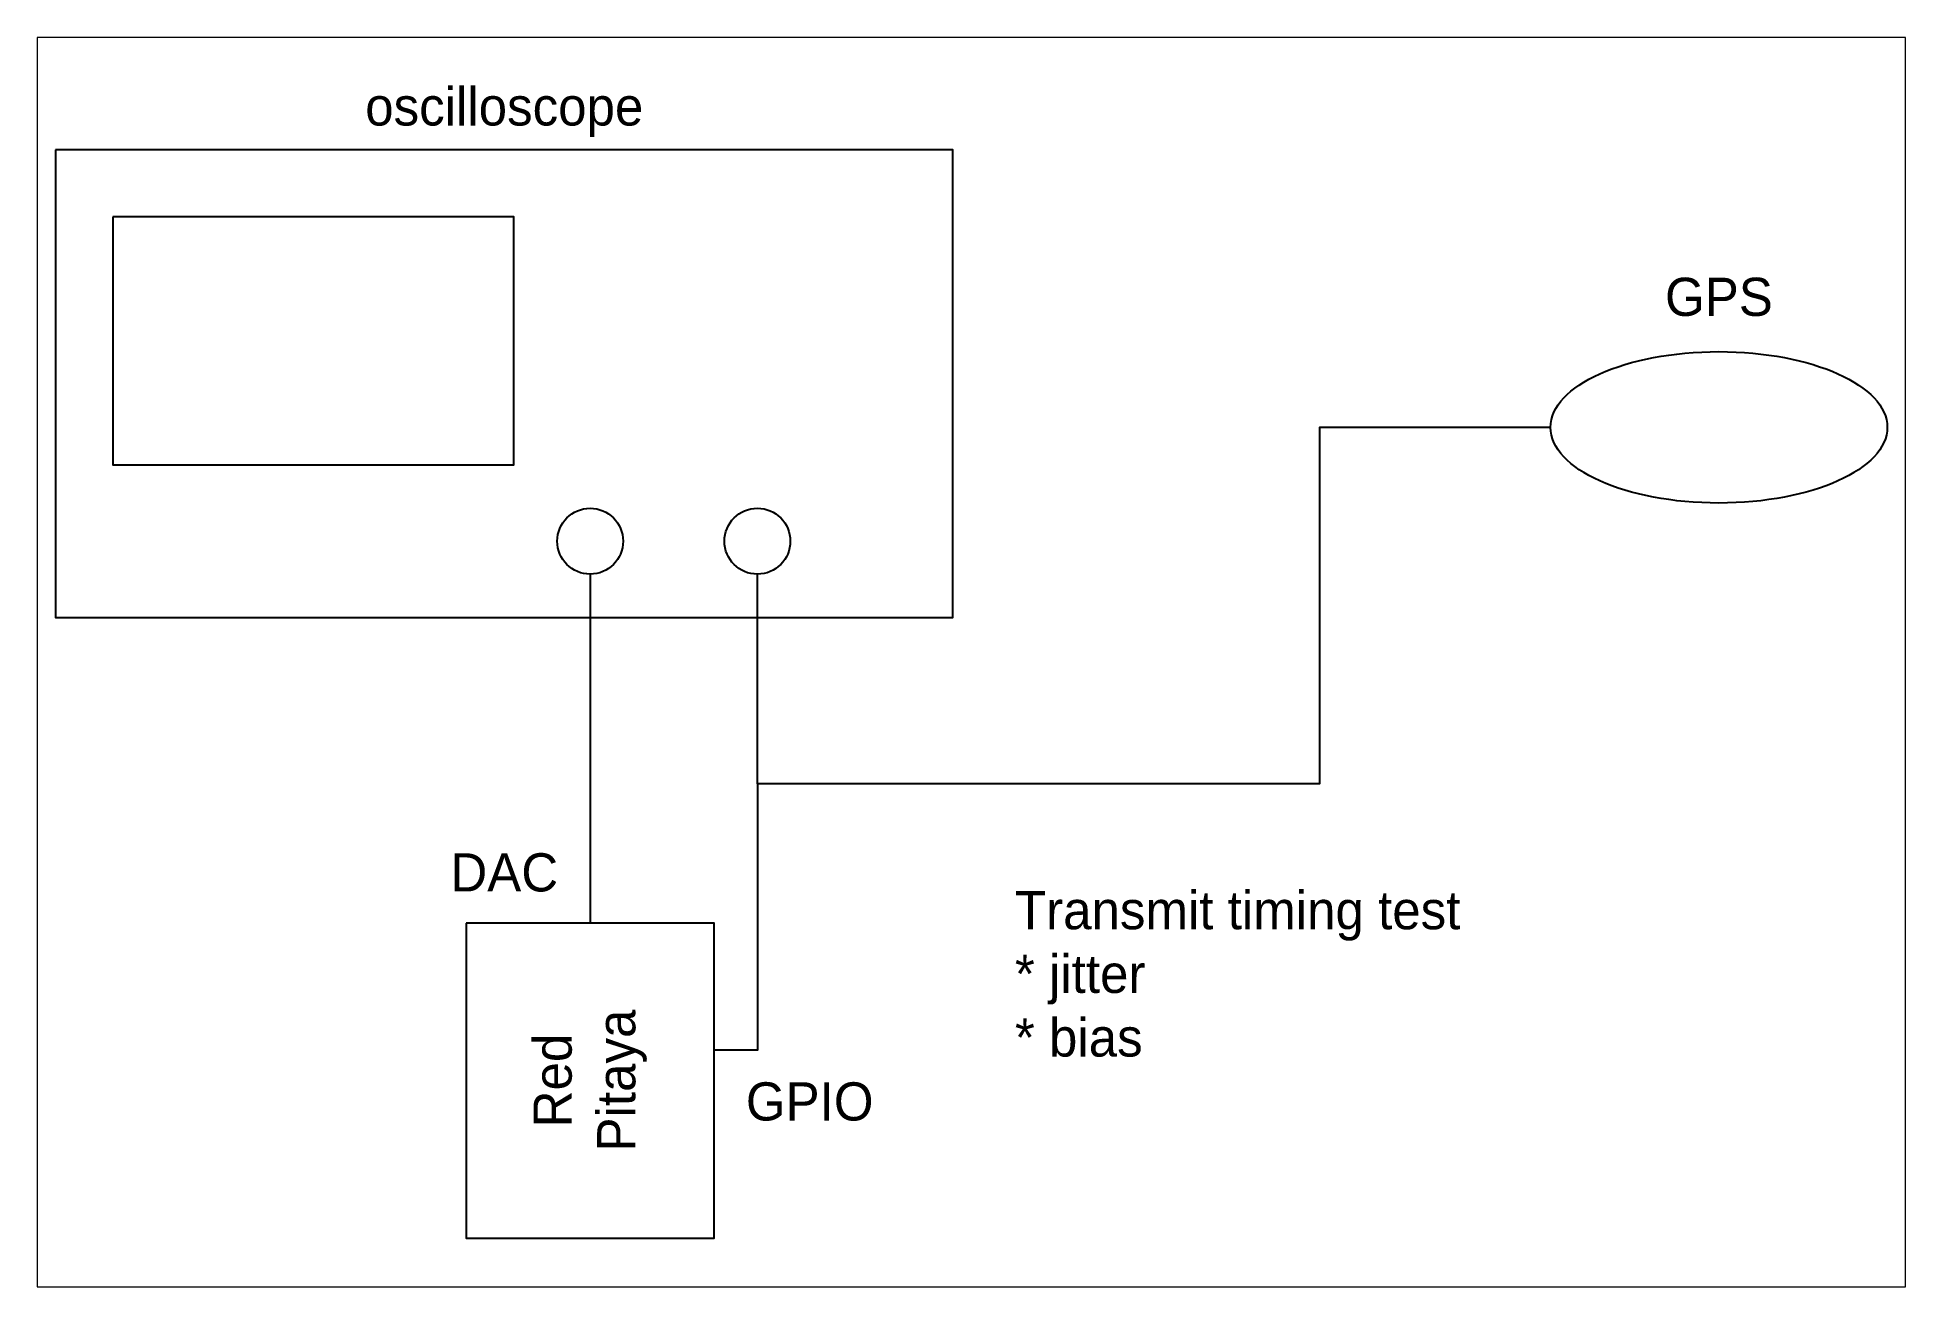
# Paper-space layout 'tx' of a CAD drawing. Header units: inches. Extents: x 0 to 10.5, y 0 to 7.
# The model-space entities are those that its viewports show. They can reach past a viewport. Long polylines and large blocks are cut down to what shows.
import ezdxf

# ---------------------------------------------------------------- set-up
doc = ezdxf.new("R2010")
doc.units = ezdxf.units.IN
doc.header["$MEASUREMENT"] = 0
doc.styles.get("Standard").update_dxf_attribs({"font": 'ARTxt.shx'})

msp = doc.modelspace()

# ---------------------------------------------------------------- linework, layer by layer
for points in [[(0.65, 7.1), (0.65, 4.65), (5.35, 4.65), (5.35, 7.1)], [(0.95, 6.75), (0.95, 5.45), (3.05, 5.45), (3.05, 6.75)], [(2.8, 3.05), (2.8, 1.4), (4.1, 1.4), (4.1, 3.05)]]:
    msp.add_lwpolyline(points, close=True)
for points in [[(8.4806, 5.64653), (7.26989, 5.64653), (7.26989, 3.77925), (4.32587, 3.77925), (4.32587, 4.87753)], [(3.45, 4.87753), (3.45, 3.05)], [(4.32587, 3.77925), (4.32587, 2.38405), (4.1, 2.38405)]]:
    msp.add_lwpolyline(points)
for centre in [(3.45, 5.05), (4.32587, 5.05)]:
    msp.add_circle(centre, 0.17247)
msp.add_ellipse((9.3626, 5.64653), major_axis=(-0.882, 0), ratio=0.4495842)

# ---------------------------------------------------------------- texts
at = {"char_height": 0.2}
for s, insert, width, attachment_point in [('{\\FARTxt.shx|c0;oscilloscope}', (3, 7.16734), 3.35, 8), ('{\\FARTxt.shx|c0;GPS}', (9.3626, 6.22751), 3.35, 8), ('{\\FARTxt.shx|c0;DAC}', (3, 3.21265), 3.35, 8), ('{\\FARTxt.shx|c0;Transmit timing test\\P* jitter\\P* bias}', (5.675, 3.21734), 3.7645437, 1), ('{\\FARTxt.shx|c0;GPIO}', (4.6, 2.01265), 3.35, 8)]:
    msp.add_mtext(s, dxfattribs=dict(at, insert=insert, width=width, attachment_point=attachment_point))
at = {"insert": (3.45, 2.225), "char_height": 0.2, "width": 1.0370622, "attachment_point": 5, "rotation": 90}
msp.add_mtext('{\\FARTxt.shx|c0;Red Pitaya}', dxfattribs=at)

psp = doc.layouts.new('tx')

# ---------------------------------------------------------------- viewports
at = {"layer": '0'}
psp.add_viewport(center=(5.271, 3.489), size=(10.469, 7.00041), view_center_point=(5.4473, 4.417), view_height=6.5440988, dxfattribs=at)

doc.saveas('drawing.dxf')
